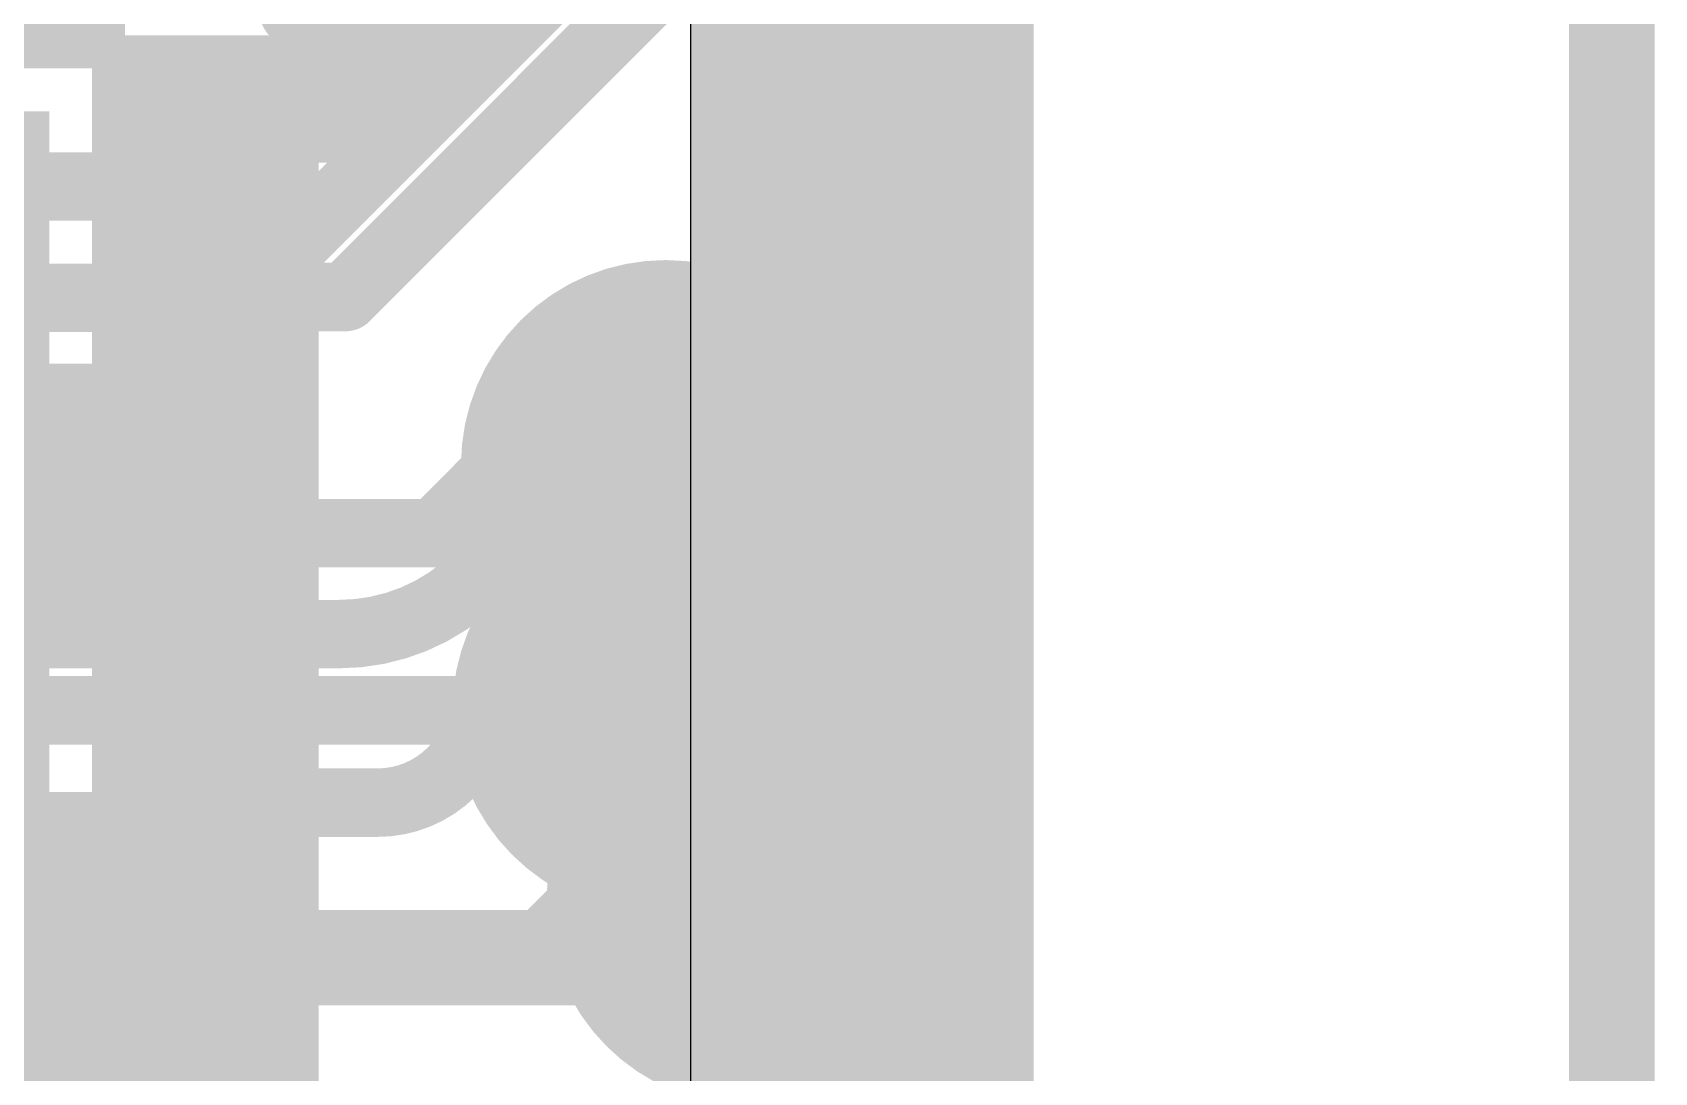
# Model space of a CAD drawing. Header units: millimetres. Extents: x 1.69 to 2.7, y 2.72 to 5.58.
# Drawn here: x 2.4798 to 2.6694, y 4.6637 to 4.7852 of the extents above; entities that cross this region are included whole.
import ezdxf

# ---------------------------------------------------------------- set-up
doc = ezdxf.new("R2010")
doc.units = ezdxf.units.MM
doc.header["$MEASUREMENT"] = 0
for name, color, linetype in [('BottomLayer', 5, 'Continuous'), ('BottomPaste', 16, 'Continuous'), ('BottomSolder', 6, 'Continuous'), ('InternalPlane1', 76, 'Continuous'), ('InternalPlane2', 16, 'Continuous'), ('Mechanical1', 6, 'Continuous'), ('Mechanical2', 216, 'Continuous'), ('MultiLayer', 9, 'Continuous'), ('TopLayer', 1, 'Continuous'), ('TopOverlay', 2, 'Continuous'), ('TopPaste', 8, 'Continuous'), ('TopSolder', 216, 'Continuous'), ('ViaHoleLayer', 16, 'Continuous')]:
    doc.layers.add(name, color=color, linetype=linetype)

# ---------------------------------------------------------------- blocks, each defined once
blk = doc.blocks.new('48_SMD_M______2')
at = {"layer": 'TopLayer'}
for points in [[(0.11516, 0.11929), (0.11516, 0.1378), (0.10138, 0.11929), (0.10138, 0.1378)], [(0.11929, 0.10138), (0.1378, 0.10138), (0.11929, 0.11516), (0.1378, 0.11516)], [(0.11929, 0.08169), (0.1378, 0.08169), (0.11929, 0.09547), (0.1378, 0.09547)], [(0.11929, 0.06201), (0.1378, 0.06201), (0.11929, 0.07579), (0.1378, 0.07579)], [(0.11929, 0.04232), (0.1378, 0.04232), (0.11929, 0.0561), (0.1378, 0.0561)], [(0.11929, 0.02264), (0.1378, 0.02264), (0.11929, 0.03642), (0.1378, 0.03642)], [(0.11929, 0.00295), (0.1378, 0.00295), (0.11929, 0.01673), (0.1378, 0.01673)]]:
    blk.add_solid(points, dxfattribs=at)
at = {"layer": 'TopOverlay', "const_width": 0.01}
blk.add_lwpolyline([(0.13976, 0.12244), (0.13976, 0.13976)], dxfattribs=at)
at = {"layer": 'TopOverlay', "const_width": 0.005}
blk.add_lwpolyline([(0.13726, 0.12244, 1), (0.14226, 0.12244, 1)], format="xyb", close=True, dxfattribs=at)
at = {"layer": 'TopPaste'}
for points in [[(0.11516, 0.11929), (0.11516, 0.1378), (0.10138, 0.11929), (0.10138, 0.1378)], [(0.11929, 0.10138), (0.1378, 0.10138), (0.11929, 0.11516), (0.1378, 0.11516)], [(0.11929, 0.08169), (0.1378, 0.08169), (0.11929, 0.09547), (0.1378, 0.09547)], [(0.11929, 0.06201), (0.1378, 0.06201), (0.11929, 0.07579), (0.1378, 0.07579)], [(0.11929, 0.04232), (0.1378, 0.04232), (0.11929, 0.0561), (0.1378, 0.0561)], [(0.11929, 0.02264), (0.1378, 0.02264), (0.11929, 0.03642), (0.1378, 0.03642)], [(0.11929, 0.00295), (0.1378, 0.00295), (0.11929, 0.01673), (0.1378, 0.01673)]]:
    blk.add_solid(points, dxfattribs=at)
at = {"layer": 'TopSolder'}
for points in [[(0.11916, 0.11529), (0.11916, 0.1418), (0.09738, 0.11529), (0.09738, 0.1418)], [(0.11529, 0.09738), (0.1418, 0.09738), (0.11529, 0.11916), (0.1418, 0.11916)], [(-0.1103, -0.1103), (0.1103, -0.1103), (-0.1103, 0.1103), (0.1103, 0.1103)], [(0.11529, 0.07769), (0.1418, 0.07769), (0.11529, 0.09947), (0.1418, 0.09947)], [(0.11529, 0.05801), (0.1418, 0.05801), (0.11529, 0.07979), (0.1418, 0.07979)], [(0.11529, 0.03832), (0.1418, 0.03832), (0.11529, 0.0601), (0.1418, 0.0601)], [(0.11529, 0.01864), (0.1418, 0.01864), (0.11529, 0.04042), (0.1418, 0.04042)], [(0.11529, -0.00105), (0.1418, -0.00105), (0.11529, 0.02073), (0.1418, 0.02073)], [(0.11529, -0.02073), (0.1418, -0.02073), (0.11529, 0.00105), (0.1418, 0.00105)]]:
    blk.add_solid(points, dxfattribs=at)
blk = doc.blocks.new('SOP_8_B_27')
at = {"layer": 'BottomLayer'}
for points in [[(0.08268, 0.06122), (0.13386, 0.06122), (0.08268, 0.08878), (0.13386, 0.08878)], [(0.08268, 0.01122), (0.13386, 0.01122), (0.08268, 0.03878), (0.13386, 0.03878)]]:
    blk.add_solid(points, dxfattribs=at)
at = {"layer": 'BottomPaste'}
for points in [[(0.08268, 0.06122), (0.13386, 0.06122), (0.08268, 0.08878), (0.13386, 0.08878)], [(0.08268, 0.01122), (0.13386, 0.01122), (0.08268, 0.03878), (0.13386, 0.03878)]]:
    blk.add_solid(points, dxfattribs=at)
at = {"layer": 'BottomSolder'}
for points in [[(0.07868, 0.05722), (0.13786, 0.05722), (0.07868, 0.09278), (0.13786, 0.09278)], [(0.07868, 0.00722), (0.13786, 0.00722), (0.07868, 0.04278), (0.13786, 0.04278)]]:
    blk.add_solid(points, dxfattribs=at)

msp = doc.modelspace()

# ---------------------------------------------------------------- linework, layer by layer
at = {"layer": 'BottomLayer', "const_width": 0.008}
for points in [[(2.50409, 4.75418), (2.5583, 4.80839)], [(2.49871, 4.76718), (2.53479, 4.80326)], [(2.21109, 4.76718), (2.49871, 4.76718)], [(2.21648, 4.75418), (2.50409, 4.75418)], [(2.52679, 4.72668), (2.53379, 4.73369)], [(2.53379, 4.73369), (2.55179, 4.73369)], [(2.55379, 4.73168), (2.55379, 4.73269)], [(2.47162, 4.72668), (2.52679, 4.72668)], [(2.42991, 4.706), (2.55279, 4.706)], [(2.55279, 4.706), (2.55364, 4.706)], [(2.55364, 4.706), (2.5551, 4.706)], [(2.55379, 4.70468), (2.5551, 4.706)], [(2.5551, 4.706), (2.55595, 4.706)], [(2.5393, 4.67868), (2.5443, 4.68368)], [(2.5443, 4.68368), (2.56079, 4.68368)], [(2.56079, 4.68368), (2.56379, 4.68368)], [(2.56379, 4.68368), (2.56679, 4.68368)], [(2.56037, 4.68168), (2.56679, 4.68168)], [(2.48379, 4.67868), (2.5393, 4.67868)]]:
    msp.add_lwpolyline(points, dxfattribs=at)
at = {"layer": 'BottomLayer'}
for points, const_width in [([(2.49671, 4.76718, 1), (2.50071, 4.76718, 1)], 0.004), ([(2.49671, 4.76718, 1), (2.50071, 4.76718, 1)], 0.004), ([(2.50209, 4.75418, 1), (2.50609, 4.75418, 1)], 0.004), ([(2.50209, 4.75418, 1), (2.50609, 4.75418, 1)], 0.004), ([(2.54936, 4.73468, 1), (2.55822, 4.73468, 1)], 0.00886), ([(2.53179, 4.73369, 1), (2.53579, 4.73369, 1)], 0.004), ([(2.53179, 4.73369, 1), (2.53579, 4.73369, 1)], 0.004), ([(2.54979, 4.73369, 1), (2.55379, 4.73369, 1)], 0.004), ([(2.54979, 4.73369, 1), (2.55379, 4.73369, 1)], 0.004), ([(2.55179, 4.73269, 1), (2.55579, 4.73269, 1)], 0.004), ([(2.55179, 4.73168, 1), (2.55579, 4.73168, 1)], 0.004), ([(2.55179, 4.73168, 1), (2.55579, 4.73168, 1)], 0.004), ([(2.52479, 4.72668, 1), (2.52879, 4.72668, 1)], 0.004), ([(2.52479, 4.72668, 1), (2.52879, 4.72668, 1)], 0.004), ([(2.54836, 4.706, 1), (2.55722, 4.706, 1)], 0.00886), ([(2.54849, 4.71004, 1), (2.55249, 4.71004, 1)], 0.004), ([(2.54849, 4.71004, 1), (2.55249, 4.71004, 1)], 0.004), ([(2.55079, 4.708, 1), (2.55479, 4.708, 1)], 0.004), ([(2.55079, 4.706, 1), (2.55479, 4.706, 1)], 0.004), ([(2.55079, 4.706, 1), (2.55479, 4.706, 1)], 0.004), ([(2.55164, 4.706, 1), (2.55564, 4.706, 1)], 0.004), ([(2.55164, 4.706, 1), (2.55564, 4.706, 1)], 0.004), ([(2.55164, 4.706, 1), (2.55564, 4.706, 1)], 0.004), ([(2.55164, 4.706, 1), (2.55564, 4.706, 1)], 0.004), ([(2.55179, 4.70468, 1), (2.55579, 4.70468, 1)], 0.004), ([(2.55179, 4.70468, 1), (2.55579, 4.70468, 1)], 0.004), ([(2.5531, 4.706, 1), (2.5571, 4.706, 1)], 0.004), ([(2.5531, 4.706, 1), (2.5571, 4.706, 1)], 0.004), ([(2.5531, 4.706, 1), (2.5571, 4.706, 1)], 0.004), ([(2.55395, 4.706, 1), (2.55795, 4.706, 1)], 0.004), ([(2.55936, 4.68368, 1), (2.56822, 4.68368, 1)], 0.00886), ([(2.5423, 4.68368, 1), (2.5463, 4.68368, 1)], 0.004), ([(2.5423, 4.68368, 1), (2.5463, 4.68368, 1)], 0.004), ([(2.55879, 4.68368, 1), (2.56279, 4.68368, 1)], 0.004), ([(2.55879, 4.68368, 1), (2.56279, 4.68368, 1)], 0.004), ([(2.55879, 4.68368, 1), (2.56279, 4.68368, 1)], 0.004), ([(2.56179, 4.68368, 1), (2.56579, 4.68368, 1)], 0.004), ([(2.56179, 4.68368, 1), (2.56579, 4.68368, 1)], 0.004), ([(2.56479, 4.68368, 1), (2.56879, 4.68368, 1)], 0.004), ([(2.55837, 4.68168, 1), (2.56237, 4.68168, 1)], 0.004), ([(2.55837, 4.68168, 1), (2.56237, 4.68168, 1)], 0.004), ([(2.56479, 4.68168, 1), (2.56879, 4.68168, 1)], 0.004), ([(2.48179, 4.67868, 1), (2.48579, 4.67868, 1)], 0.004), ([(2.5373, 4.67868, 1), (2.5413, 4.67868, 1)], 0.004), ([(2.5373, 4.67868, 1), (2.5413, 4.67868, 1)], 0.004)]:
    msp.add_lwpolyline(points, format="xyb", close=True, dxfattribs=dict(at, const_width=const_width))
at = {"layer": 'BottomLayer', "const_width": 0.008}
for points in [[(2.55179, 4.73369, -0.414214), (2.55379, 4.73168)], [(2.55049, 4.71004, -0.224116), (2.55364, 4.706)], [(2.55049, 4.71004, -0.029273), (2.55279, 4.708)], [(2.55364, 4.706, -0.055301), (2.55379, 4.70468)], [(2.56079, 4.68368, -0.103244), (2.56037, 4.68168)]]:
    msp.add_lwpolyline(points, format="xyb", dxfattribs=at)
at = {"layer": 'InternalPlane1'}
msp.add_line((2.5567, 4.976), (2.5567, 4.21427), dxfattribs=at)
at = {"layer": 'InternalPlane1', "const_width": 0.04}
msp.add_lwpolyline([(2.5768, 3.59857), (2.5768, 4.9773)], dxfattribs=at)
at = {"layer": 'InternalPlane1', "const_width": 0.02391}
for points in [[(2.54183, 4.73468, 1), (2.56574, 4.73468, 1)], [(2.54083, 4.706, 1), (2.56474, 4.706, 1)], [(2.55183, 4.68368, 1), (2.57574, 4.68368, 1)]]:
    msp.add_lwpolyline(points, format="xyb", close=True, dxfattribs=at)
at = {"layer": 'InternalPlane2'}
msp.add_line((2.5567, 4.976), (2.5567, 3.59857), dxfattribs=at)
at = {"layer": 'InternalPlane2', "const_width": 0.04}
msp.add_lwpolyline([(2.5768, 3.59857), (2.5768, 4.9773)], dxfattribs=at)
at = {"layer": 'InternalPlane2', "const_width": 0.02391}
for points in [[(2.54183, 4.73468, 1), (2.56574, 4.73468, 1)], [(2.54083, 4.706, 1), (2.56474, 4.706, 1)], [(2.55183, 4.68368, 1), (2.57574, 4.68368, 1)]]:
    msp.add_lwpolyline(points, format="xyb", close=True, dxfattribs=at)
at = {"layer": 'Mechanical1', "const_width": 0.01}
for points in [[(2.57179, 3.59639), (2.57179, 5.12599)], [(2.6644, 4.55924), (2.6644, 5.03726)]]:
    msp.add_lwpolyline(points, dxfattribs=at)
at = {"layer": 'Mechanical2', "const_width": 0.01}
msp.add_lwpolyline([(2.57179, 3.59639), (2.57179, 4.9773)], dxfattribs=at)
at = {"layer": 'MultiLayer', "const_width": 0.00886}
for points in [[(2.54936, 4.73468, 1), (2.55822, 4.73468, 1)], [(2.54836, 4.706, 1), (2.55722, 4.706, 1)], [(2.55936, 4.68368, 1), (2.56822, 4.68368, 1)]]:
    msp.add_lwpolyline(points, format="xyb", close=True, dxfattribs=at)
at = {"layer": 'TopLayer', "const_width": 0.008}
for points in [[(2.51637, 4.75427), (2.5583, 4.79619)], [(2.5143, 4.77395), (2.53479, 4.79444)], [(2.49998, 4.77395), (2.5143, 4.77395)], [(2.49998, 4.75427), (2.51637, 4.75427)], [(2.53179, 4.7216), (2.53857, 4.72838)], [(2.53857, 4.72838), (2.53858, 4.72839)], [(2.53178, 4.72159), (2.53179, 4.7216)], [(2.49998, 4.7149), (2.51562, 4.7149)], [(2.53914, 4.706), (2.55279, 4.706)], [(2.52879, 4.6988), (2.53374, 4.70376)], [(2.53374, 4.70376), (2.53375, 4.70377)], [(2.49998, 4.69521), (2.52012, 4.69521)], [(2.55563, 4.67553), (2.56379, 4.68368)], [(2.49998, 4.67553), (2.50098, 4.67653)], [(2.49998, 4.67553), (2.55563, 4.67553)], [(2.49998, 4.67553), (2.50182, 4.67368)]]:
    msp.add_lwpolyline(points, dxfattribs=at)
at = {"layer": 'TopLayer'}
for points, const_width in [([(2.49798, 4.77395, 1), (2.50198, 4.77395, 1)], 0.004), ([(2.5123, 4.77395, 1), (2.5163, 4.77395, 1)], 0.004), ([(2.5123, 4.77395, 1), (2.5163, 4.77395, 1)], 0.004), ([(2.49798, 4.75427, 1), (2.50198, 4.75427, 1)], 0.004), ([(2.51437, 4.75427, 1), (2.51837, 4.75427, 1)], 0.004), ([(2.51437, 4.75427, 1), (2.51837, 4.75427, 1)], 0.004), ([(2.54936, 4.73468, 1), (2.55822, 4.73468, 1)], 0.00886), ([(2.55179, 4.73468, 1), (2.55579, 4.73468, 1)], 0.004), ([(2.53657, 4.72838, 1), (2.54057, 4.72838, 1)], 0.004), ([(2.53657, 4.72838, 1), (2.54057, 4.72838, 1)], 0.004), ([(2.53657, 4.72838, 1), (2.54057, 4.72838, 1)], 0.004), ([(2.53658, 4.72839, 1), (2.54058, 4.72839, 1)], 0.004), ([(2.53658, 4.72839, 1), (2.54058, 4.72839, 1)], 0.004), ([(2.53658, 4.72839, 1), (2.54058, 4.72839, 1)], 0.004), ([(2.52978, 4.72159, 1), (2.53378, 4.72159, 1)], 0.004), ([(2.52978, 4.72159, 1), (2.53378, 4.72159, 1)], 0.004), ([(2.52978, 4.72159, 1), (2.53378, 4.72159, 1)], 0.004), ([(2.52979, 4.7216, 1), (2.53379, 4.7216, 1)], 0.004), ([(2.52979, 4.7216, 1), (2.53379, 4.7216, 1)], 0.004), ([(2.52979, 4.7216, 1), (2.53379, 4.7216, 1)], 0.004), ([(2.49798, 4.7149, 1), (2.50198, 4.7149, 1)], 0.004), ([(2.51362, 4.7149, 1), (2.51762, 4.7149, 1)], 0.004), ([(2.51362, 4.7149, 1), (2.51762, 4.7149, 1)], 0.004), ([(2.54836, 4.706, 1), (2.55722, 4.706, 1)], 0.00886), ([(2.53714, 4.706, 1), (2.54114, 4.706, 1)], 0.004), ([(2.53714, 4.706, 1), (2.54114, 4.706, 1)], 0.004), ([(2.55079, 4.706, 1), (2.55479, 4.706, 1)], 0.004), ([(2.53174, 4.70376, 1), (2.53574, 4.70376, 1)], 0.004), ([(2.53174, 4.70376, 1), (2.53574, 4.70376, 1)], 0.004), ([(2.53174, 4.70376, 1), (2.53574, 4.70376, 1)], 0.004), ([(2.53175, 4.70377, 1), (2.53575, 4.70377, 1)], 0.004), ([(2.53175, 4.70377, 1), (2.53575, 4.70377, 1)], 0.004), ([(2.53175, 4.70377, 1), (2.53575, 4.70377, 1)], 0.004), ([(2.52679, 4.6988, 1), (2.53079, 4.6988, 1)], 0.004), ([(2.52679, 4.6988, 1), (2.53079, 4.6988, 1)], 0.004), ([(2.49798, 4.69521, 1), (2.50198, 4.69521, 1)], 0.004), ([(2.51812, 4.69521, 1), (2.52212, 4.69521, 1)], 0.004), ([(2.51812, 4.69521, 1), (2.52212, 4.69521, 1)], 0.004), ([(2.55936, 4.68368, 1), (2.56822, 4.68368, 1)], 0.00886), ([(2.56179, 4.68368, 1), (2.56579, 4.68368, 1)], 0.004), ([(2.49898, 4.67653, 1), (2.50298, 4.67653, 1)], 0.004), ([(2.49798, 4.67553, 1), (2.50198, 4.67553, 1)], 0.004), ([(2.49798, 4.67553, 1), (2.50198, 4.67553, 1)], 0.004), ([(2.49798, 4.67553, 1), (2.50198, 4.67553, 1)], 0.004), ([(2.55363, 4.67553, 1), (2.55763, 4.67553, 1)], 0.004), ([(2.55363, 4.67553, 1), (2.55763, 4.67553, 1)], 0.004), ([(2.49982, 4.67368, 1), (2.50382, 4.67368, 1)], 0.004)]:
    msp.add_lwpolyline(points, format="xyb", close=True, dxfattribs=dict(at, const_width=const_width))
at = {"layer": 'TopLayer', "const_width": 0.008}
for points in [[(2.53858, 4.72839, -0.198859), (2.55379, 4.73468)], [(2.53857, 4.72838, -0.000051), (2.53858, 4.72839)], [(2.53178, 4.72159, -0.19876), (2.51562, 4.7149)], [(2.53179, 4.7216, -0.000145), (2.53178, 4.72159)], [(2.53375, 4.70377, -0.198912), (2.53914, 4.706)], [(2.53374, 4.70376, -0.000215), (2.53375, 4.70377)], [(2.52879, 4.6988, -0.198912), (2.52012, 4.69521)]]:
    msp.add_lwpolyline(points, format="xyb", dxfattribs=at)
at = {"layer": 'ViaHoleLayer', "const_width": 0.00591}
for points in [[(2.55083, 4.73468, 1), (2.55674, 4.73468, 1)], [(2.54983, 4.706, 1), (2.55574, 4.706, 1)], [(2.56083, 4.68368, 1), (2.56674, 4.68368, 1)]]:
    msp.add_lwpolyline(points, format="xyb", close=True, dxfattribs=at)

# ---------------------------------------------------------------- block references
at = {"rotation": 360}
for name, p in [('48_SMD_M______2', (2.37144, 4.66568)), ('SOP_8_B_27', (2.35852, 4.65369))]:
    msp.add_blockref(name, p, dxfattribs=at)

doc.saveas('drawing.dxf')
